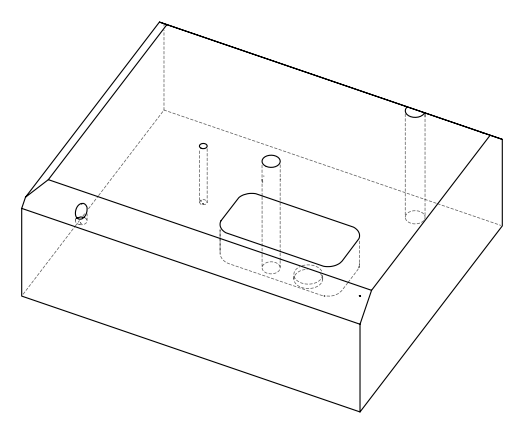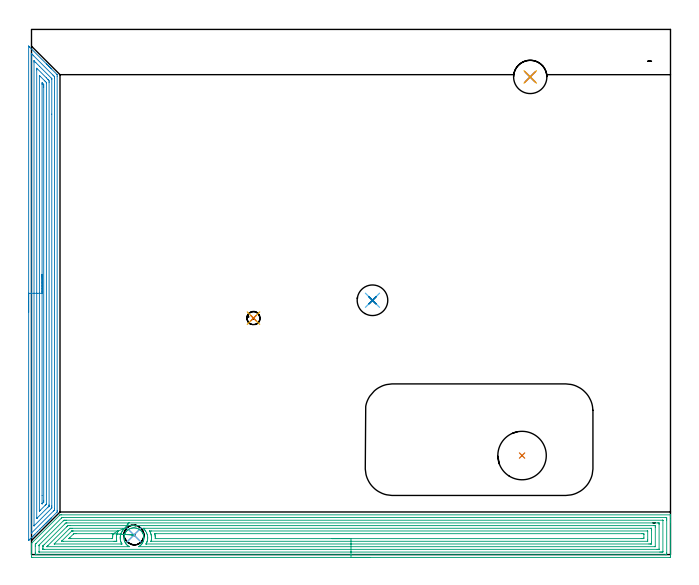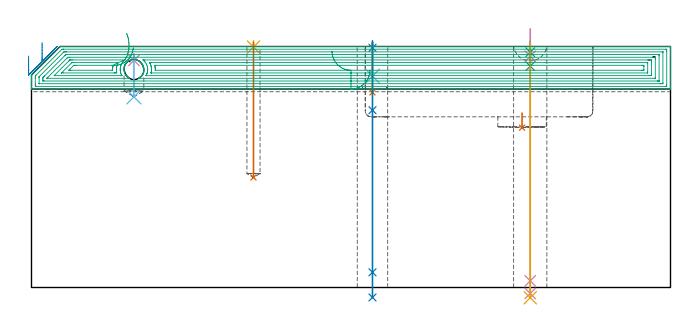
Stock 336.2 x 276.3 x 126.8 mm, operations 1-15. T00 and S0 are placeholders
(PLAN: 17 operations, 11 tool changes, 66.3 min)
(1 INDEXABLE_INSERT_DRILL_BLIND_HOLE_FROM_SOLID | STEP1POCKET | NXT0302_022 | 0.04 min | 21638 mm3)
(2 SPOT_DRILL | STEP1HOLE | NXT0321_9005460120000 | 0.03 min | 4 mm3)
(3 SPOT_DRILL_1 | STEP1HOLE_1 | NXT0321_9005460120000 | 0.05 min | 183 mm3)
(4 SPOT_DRILL_2 | STEP1POCKET_1 | NXT0321_9005460120000 | 0.03 min | 668 mm3)
(5 SPOT_DRILL_3 | STEP1POCKET_2 | NXT0321_9005460120000 | 0.03 min | 1 mm3)
(6 DRILL_BLIND_HOLE_INTO_CENTER | STEP1HOLE | UGT0301_217 | 0.07 min | 1141 mm3)
(7 DRILL_TO_ENLARGE_BLIND_HOLE | STEP1HOLE | NXT0301_111 | 0.11 min | 3441 mm3)
(8 GUN_DRILL_THROUGH_HOLE | STEP1HOLE | UGT0307_013 | 0.73 min | 20924 mm3)
(9 DRILL_BLIND_HOLE_INTO_CENTER_1 | STEP1HOLE_1 | UGT0301_464 | 0.05 min | 252 mm3)
(10 GUN_DRILL_THROUGH_HOLE_1 | STEP1HOLE_1 | UGT0307_003 | 0.64 min | 4514 mm3)
(11 SPADE_DRILL_TO_ENLARGE_THROUGH_HOLE | STEP1HOLE_1 | UGT0306_008 | 0.54 min | 25513 mm3)
(12 DRILL_BLIND_HOLE_INTO_CENTER_2 | STEP1POCKET_1 | UGT0301_217 | 0.09 min | 1550 mm3)
(13 DRILL_BLIND_HOLE_INTO_CENTER_3 | STEP1POCKET_2 | UGT0301_464 | 0.29 min | 2508 mm3)
(14 AREA_MILL | FG_CHAMFER_SURFACE | UGT0205_001 | 12 min | 30476 mm3)
(15 AREA_MILL_1 | FG_CHAMFER_SURFACE_1 | UGT0205_001 | 21.69 min | 81462 mm3)
(16 AREA_MILL_2 | FG_CHAMFER_SURFACE_2 | UGT0205_001 | 24.05 min | 93156 mm3)
(17 MILL_RECTANGULAR_POCKET | POCKET_RECTANGULAR_STRAIGHT | NXT0201_007 | Follow Part, ap 6.25, ae 75% | 5.82 min | 233993 mm3)
(TOOL NXT0302_022 | Index. Insert Drill 25.5mm [880-D2550L25-03] | D25.5 PA176 FL77 Z2)
(TOOL NXT0321_9005460120000 | NC Spot Drill, 142deg, 12mm, Carbide, Uncoated | D12 PA142 FL30 Z2)
(TOOL UGT0301_217 | Twist Drill 10.4 mm | D10.4 PA118 FL82 Z2)
(TOOL NXT0301_111 | Carbide Drill 16.1mm [860.1-1610-050A1-PM 4234] | D16.1 PA147 FL73 Z2)
(TOOL UGT0307_013 | Gun Drill 16 mm | D16 PA130 FL24 Z1)
(TOOL UGT0301_464 | Carbide Drill 6.9 mm | D6.9 PA118 FL69 Z2)
(TOOL UGT0307_003 | Gun Drill 7 mm | D7 PA130 FL24 Z1)
(TOOL UGT0306_008 | Spade Drill 17.5mm | D17.5 PA132 FL10 Z2)
(TOOL UGT0205_001 | Chamfer Mill 20 x 3 x 45 deg. | D20 FL50 Z2)
(TOOL NXT0201_007 | ENDMILL 25mm [R216.25-25050GCK54P 1620] | D25 R3 FL54 Z5)
(OP 1 INDEXABLE_INSERT_DRILL_BLIND_HOLE_FROM_SOLID)
G17 G21 G94 G90
T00 M6
G54
G17 G0 G90 X258.1 Y52.1 S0 M3
G43 Z136.8 H1
G94 G81 G98 Z84.1 F250. R91.8
G80
M5
M2
(OP 2 SPOT_DRILL)
G17 G21 G94 G90
T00 M6
G54
G17 G0 G90 X179.4 Y133.8 S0 M3
G43 Z136.8 H0
G94 G81 G98 Z126.111 F250. R129.8
G80
M5
M2
(OP 3 SPOT_DRILL_1)
G17 G21 G94 G90
T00 M6
G54
G17 G0 G90 X262.4 Y251.3 S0 M3
G43 Z136.8 H0
G94 G81 G98 Z123.8 F250. R129.8
G80
M5
M2
(OP 4 SPOT_DRILL_2)
G17 G21 G94 G90
T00 M6
G54
G17 G0 G90 X53.9 Y10.3 S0 M3
G43 Z136.8 H0
G94 G81 G98 Z119.498 F250. R122.95
G80
M5
M2
(OP 5 SPOT_DRILL_3)
G17 G21 G94 G90
T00 M6
G54
G17 G0 G90 X116.8 Y124.4 S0 M3
G43 Z136.8 H0
G94 G81 G98 Z126.503 F250. R129.8
G80
M5
M2
(OP 6 DRILL_BLIND_HOLE_INTO_CENTER)
G17 G21 G94 G90
T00 M6
G54
G17 G0 G90 X179.4 Y133.8 S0 M3
G43 Z136.8 H0
G94 G81 G98 Z111.2 F250. R128.8
G80
M5
M2
(OP 7 DRILL_TO_ENLARGE_BLIND_HOLE)
G17 G21 G94 G90
T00 M6
G54
G17 G0 G90 X179.4 Y133.8 S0 M3
G43 Z136.8 H1
G94 G81 G98 Z102.65 F250. R128.8
G80
M5
M2
(OP 8 GUN_DRILL_THROUGH_HOLE)
G17 G21 G94 G90
T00 M6
G54
G17 G0 G90 X179.4 Y133.8 M8
G43 Z136.8 H0
Z129.02
S716 M3
G94 G1 Z93.289 F125. M26
G4 X.084
Z8. F250.
G4 X.084
Z-5.23 F125.
G4 X.084
M5
M9
G0 Z129.02
Z136.8
M2
(OP 9 DRILL_BLIND_HOLE_INTO_CENTER_1)
G17 G21 G94 G90
T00 M6
G54
G17 G0 G90 X262.4 Y251.3 S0 M3
G43 Z136.8 H0
G94 G81 G98 Z116.45 F250. R128.8
G80
M5
M2
(OP 10 GUN_DRILL_THROUGH_HOLE_1)
G17 G21 G94 G90
T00 M6
G54
G17 G0 G90 X262.4 Y251.3 M8
G43 Z136.8 H0
Z136.093
S716 M3
G94 G1 Z121.668 F125. M26
G4 X.084
Z3.5 F250.
G4 X.084
Z-3.132 F125.
G4 X.084
M5
M9
G0 Z136.093
Z136.8
M2
(OP 11 SPADE_DRILL_TO_ENLARGE_THROUGH_HOLE)
G17 G21 G94 G90
T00 M6
G54
G17 G0 G90 X262.4 Y251.3 S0 M3
G43 Z136.8 H0
G94 G73 G98 Z-5.396 F250. Q16.524 R128.8
G80
M5
M2
(OP 12 DRILL_BLIND_HOLE_INTO_CENTER_2)
G17 G21 G94 G90
T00 M6
G54
G17 G0 G90 X53.9 Y10.3 S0 M3
G43 Z136.8 H0
G94 G81 G98 Z100.3 F250. R121.95
G80
M5
M2
(OP 13 DRILL_BLIND_HOLE_INTO_CENTER_3)
G17 G21 G94 G90
T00 M6
G54
G17 G0 G90 X116.8 Y124.4 S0 M3
G43 Z136.8 H0
G94 G81 G98 Z57.9 F250. R128.8
G80
M5
M2
(OP 14 AREA_MILL)
G17 G21 G94 G90
T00 M6
G54
G17 G0 G90 X-1.5 Y127.45 S1061 M3
G43 Z136.8 H0
Z121.8
G94 G1 Y127.488 Z120.928 F250.
Y127.602 Z120.063
Y127.791 Z119.212
Y128.053 Z118.38
Y128.387 Z117.574
Y128.79 Z116.8
Y129.259 Z116.064
Y129.79 Z115.372
Y130.379 Z114.729
Y131.022 Z114.14
Y131.714 Z113.608
Y132.45 Z113.14
Y133.224 Z112.737
Y134.03 Z112.403
Y134.862 Z112.141
Y135.714 Z111.952
Y136.579 Z111.838
Y137.45 Z111.8
X-1.499 Y267.487 Z111.801
X-1.498 Y267.491
X-1.496 Y267.494 Z111.804
X-1.476 Y267.476 Z111.824
X-1.051 Y267.052 Z112.246
X7.832 Y258.168 Z121.132
X8.203 Y257.799 Z121.5
X8.681 Y257.319 Z121.981
X8.929 Y257.072 Z122.227
X9.085 Y256.918 Z122.38
X9.236 Y256.765 Z122.533
X9.376 Y256.625 Z122.674
X9.525 Y256.477 Z122.821
X9.671 Y256.33 Z122.969
X9.822 Y256.179 Z123.12
X9.966 Y256.036 Z123.262
X10.106 Y255.895 Z123.404
X10.268 Y255.733 Z123.566
X10.407 Y255.596 Z123.702
X13.393 Y252.608 Z126.691
X13.492 Y252.504 Z126.789
X13.494 Y252.497 Z126.791
X13.5 Y251.716 Z126.8
Y23.185
X13.494 Y22.403 Z126.792
X13.492 Y22.391 Z126.789
X10.541 Y19.44 Z123.838
X10.407 Y19.305 Z123.702
X10.269 Y19.168 Z123.567
X10.106 Y19.005 Z123.403
X9.966 Y18.864 Z123.262
X9.822 Y18.721 Z123.12
X9.671 Y18.569 Z122.968
X9.525 Y18.423 Z122.821
X9.376 Y18.275 Z122.674
X9.235 Y18.134 Z122.533
X9.085 Y17.982 Z122.38
X8.93 Y17.829 Z122.228
X8.8 Y17.699 Z122.098
X8.644 Y17.541 Z121.939
X8.483 Y17.382 Z121.781
X8.365 Y17.264 Z121.663
X8.203 Y17.101 Z121.498
X8.037 Y16.936 Z121.335
X7.763 Y16.662 Z121.061
X7.591 Y16.49 Z120.888
X7.043 Y15.943 Z120.343
X6.699 Y15.597 Z119.995
X6.115 Y15.014 Z119.414
X5.412 Y14.312 Z118.712
X4.466 Y13.365 Z117.765
X3.127 Y12.026 Z116.426
X1.788 Y10.687 Z115.086
X1.341 Y10.241 Z114.64
X0.896 Y9.794 Z114.193
X0.36 Y9.26 Z113.659
X0.125 Y9.023 Z113.421
X0.003 Y8.902 Z113.3
X-0.499 Y8.401 Z112.8
X-0.757 Y8.141 Z112.539
X-0.89 Y8.009 Z112.407
X-1.338 Y7.563 Z111.962
X-1.491 Y7.417 Z111.808
X-1.499 Y7.413 Z111.8
X-1.5 Y137.45
X-0.086 Z113.214
X-0.085 Y263.236 Z113.215
X-0.084 Y263.321 Z113.216
X-0.079 Y263.596 Z113.221
X0.01 Y263.529 Z113.31
X0.227 Y263.321 Z113.527
X0.712 Y262.838 Z114.012
X1.123 Y262.428 Z114.423
X11.288 Y252.263 Z124.588
X11.833 Y251.716 Z125.133
X12.017 Y251.524 Z125.317
X12.079 Y251.458 Z125.379
X12.081 Y251.412 Z125.381
X12.084 Y251.311 Z125.384
X12.086 Y250.907 Z125.386
Y250.823
Y24.078
X12.082 Y23.674 Z125.382
X12.079 Y23.473 Z125.379
X12.072 Y23.433 Z125.372
X12.049 Y23.405 Z125.349
X12.002 Y23.354 Z125.302
X11.835 Y23.185 Z125.135
X11.56 Y22.909 Z124.86
X0.029 Y11.379 Z113.329
X-0.056 Y11.297 Z113.244
X-0.072 Y11.285 Z113.228
X-0.079 Y11.282 Z113.221
X-0.081 Y11.314 Z113.219
X-0.085 Y11.495 Z113.215
X-0.086 Y137.45 Z113.214
X1.328 Z114.628
X1.329 Y259.125 Z114.629
X1.333 Y259.75 Z114.633
Y259.751
X1.346 Y259.75 Z114.646
X1.593 Y259.506 Z114.893
X2.244 Y258.857 Z115.544
X4.252 Y256.849 Z117.552
X10.407 Y250.694 Z123.707
X10.594 Y250.502 Z123.894
X10.64 Y250.453 Z123.94
X10.66 Y250.429 Z123.96
X10.665 Y250.377 Z123.965
X10.668 Y250.199 Z123.968
X10.671 Y249.93 Z123.971
X10.672 Y231.741 Z123.972
X10.671 Y25.595 Z123.971
X10.668 Y24.97 Z123.968
X10.665 Y24.709 Z123.965
X10.652 Y24.464 Z123.952
X10.407 Y24.208 Z123.707
X10.343 Y24.142 Z123.643
X1.351 Y15.151 Z114.651
X1.342 Y15.146 Z114.642
X1.336 Y15.147 Z114.636
X1.333 Y15.151 Z114.633
X1.331 Y15.167 Z114.631
X1.329 Y15.418 Z114.629
X1.328 Y137.45 Z114.628
X2.743 Z116.043
Y255.014
X2.745 Y255.286 Z116.045
X2.75 Y255.901 Z116.05
X7.829 Y250.823 Z121.129
X8.644 Y250.005 Z121.944
X8.715 Y249.93 Z122.015
X9.25 Y249.316 Z122.55
X9.253 Y249.037 Z122.553
X9.257 Y248.417 Z122.557
Y26.135
X9.256 Y25.863 Z122.556
X9.252 Y25.553 Z122.552
X9.25 Y25.518 Z122.55
X9.233 Y25.494 Z122.533
X9.194 Y25.448 Z122.494
X9.125 Y25.376 Z122.425
X8.722 Y24.97 Z122.022
X2.854 Y19.103 Z116.154
X2.77 Y19.021 Z116.07
X2.752 Y19.006 Z116.052
X2.748 Z116.048
X2.747 Y19.011 Z116.047
X2.744 Y19.064 Z116.044
X2.743 Y19.123 Z116.043
Y19.343
Y137.45
X4.157 Z117.457
Y251.797
X4.159 Y251.879 Z117.459
X4.164 Y252.024 Z117.464
X4.237 Y251.955 Z117.537
X4.484 Y251.716 Z117.784
X6.881 Y249.321 Z120.181
X7.164 Y249.037 Z120.464
X7.763 Y248.431 Z121.063
X7.829 Y248.361 Z121.129
X7.837 Y248.226 Z121.137
X7.841 Y248.145 Z121.141
X7.842 Y248.064 Z121.142
X7.843 Y26.756 Z121.143
X7.842 Y26.675 Z121.142
X7.838 Y26.593 Z121.138
X7.835 Y26.545 Z121.135
X7.818 Y26.524 Z121.118
X7.763 Y26.464 Z121.063
X7.465 Y26.164 Z120.765
X7.165 Y25.863 Z120.465
X4.487 Y23.185 Z117.787
X4.361 Y23.06 Z117.661
X4.237 Y22.938 Z117.537
X4.194 Y22.899 Z117.494
X4.169 Y22.878 Z117.469
X4.164 Y22.941 Z117.464
X4.159 Y23.103 Z117.459
X4.157 Y23.185 Z117.457
Y137.45
X5.571 Z118.871
Y247.252
X5.572 Y247.685 Z118.872
X5.577 Y248.145 Z118.877
X5.578 Y248.161 Z118.878
X5.602 Y248.145 Z118.902
X6. Y247.75 Z119.3
X6.246 Y247.499 Z119.546
X6.37 Y247.371 Z119.67
X6.422 Y247.309 Z119.722
X6.423 Y247.252 Z119.723
X6.427 Y246.819 Z119.727
X6.429 Y246.359 Z119.729
Y245.925
Y28.541
X6.427 Y28.108 Z119.727
X6.423 Y27.648 Z119.723
X6.422 Y27.598 Z119.722
X6.395 Y27.554 Z119.695
X6.33 Y27.484 Z119.63
X6.248 Y27.398 Z119.548
X5.608 Y26.756 Z118.908
X5.595 Y26.744 Z118.895
X5.587 Y26.74 Z118.887
X5.579 Y26.738 Z118.879
X5.576 Y26.743 Z118.876
X5.574 Y26.756 Z118.874
X5.572 Y26.791 Z118.872
X5.571 Y31.08 Z118.871
Y137.45
Y138.322 Z118.909
Y139.187 Z119.023
Y140.038 Z119.212
Y140.87 Z119.474
Y141.676 Z119.808
Y142.45 Z120.211
Y143.186 Z120.68
Y143.878 Z121.211
Y144.521 Z121.8
Y145.111 Z122.443
Y145.642 Z123.135
Y146.11 Z123.871
Y146.513 Z124.645
Y146.847 Z125.451
Y147.109 Z126.283
Y147.298 Z127.135
Y147.412 Z127.999
Y147.45 Z128.871
G0 Z136.8
M5
M2
(OP 15 AREA_MILL_1)
G17 G21 G94 G90
T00 M6
G54
G17 G0 G90 X178.1 Y-1.5 S1061 M3
G43 Z136.8 H0
Z114.4
G94 G1 X178.062 Z113.528 F250.
X177.948 Z112.664
X177.759 Z111.812
X177.497 Z110.98
X177.163 Z110.174
X176.76 Z109.4
X176.291 Z108.664
X175.76 Z107.972
X175.171 Z107.329
X174.528 Z106.74
X173.836 Z106.209
X173.1 Z105.74
X172.326 Z105.337
X171.52 Z105.003
X170.688 Z104.741
X169.836 Z104.552
X168.972 Z104.438
X168.1 Z104.4
X0.617
X0.076 Y-1.494 Z104.403
X0.008 Y-1.492 Z104.406
X0. Y-0.956 Z104.94
Y2.596 Z108.49
Y3.146 Z109.043
Y3.484 Z109.38
Y4.034 Z109.93
Y4.372 Z110.267
Y5.047 Z110.947
Y5.704 Z111.603
X0.001 Y5.812 Z111.711
X0.01 Y5.9 Z111.796
X0.092 Y5.993 Z111.892
X14.908 Y20.808 Z126.708
X14.994 Y20.894 Z126.792
X15.802 Y20.9 Z126.8
X336.03
X336.19 Y20.897 Z126.788
X336.193 Y20.864 Z126.755
X336.2 Y20.486 Z126.386
Y20.144 Z126.044
Y19.468 Z125.363
Y18.243 Z124.139
Y17.692 Z123.587
Y17.079 Z122.975
Y-0.681 Z105.216
X336.198 Y-0.956 Z104.941
X336.192 Y-1.492 Z104.406
X336.124 Y-1.494 Z104.403
X335.583 Y-1.5 Z104.4
X168.1
Y-0.086 Z105.814
X2.403 Y-0.085 Z105.815
X2.01 Y-0.068 Z105.832
X2.002 Y0.33 Z106.23
X2. Y0.82 Z106.72
Y1.22 Z107.12
Y4.372 Z110.272
X2.001 Y4.772 Z110.672
X2.01 Y5.26 Z111.16
X2.016 Y5.455 Z111.355
X2.109 Y5.553 Z111.453
X2.403 Y5.853 Z111.753
X15.802 Y19.252 Z125.152
X15.912 Y19.358 Z125.258
X16.03 Y19.468 Z125.368
X16.678 Y19.485 Z125.385
X16.695 Y19.486 Z125.386
X333.797 Y19.485 Z125.385
X334.19 Y19.468 Z125.368
X334.198 Y19.07 Z124.97
X334.2 Y18.58 Z124.48
Y18.18 Z124.08
Y0.82 Z106.72
X334.198 Y0.421 Z106.321
X334.19 Y-0.068 Z105.832
X333.814 Y-0.085 Z105.815
X333.797
X168.1 Y-0.086 Z105.814
Y1.329 Z107.229
X4.19
X4.062 Y1.33 Z107.23
X4.018 Y1.333 Z107.233
X4.012 Y1.334 Z107.234
X4.008 Y1.349 Z107.249
X4.004 Y1.394 Z107.294
X4.001 Y1.519 Z107.419
X4. Y4.56 Z110.46
X4.002 Y4.749 Z110.649
X4.005 Y4.874 Z110.774
X4.01 Y4.973 Z110.873
X4.034 Y5.023 Z110.923
X4.19 Y5.19 Z111.09
X4.224 Y5.225 Z111.125
X16.691 Y17.692 Z123.592
X16.999 Y17.988 Z123.888
X17.084 Y18.065 Z123.965
X17.211 Y18.067 Z123.967
X17.588 Y18.07 Z123.97
X18.1 Y18.071 Z123.971
X18.481 Y18.072 Z123.972
X332.01 Y18.071 Z123.971
X332.137 Y18.07 Z123.97
X332.182 Y18.067 Z123.967
X332.188 Y18.066 Z123.966
X332.192 Y18.051 Z123.951
X332.196 Y18.006 Z123.906
X332.199 Y17.881 Z123.781
Y1.708 Z107.608
X332.197 Y1.522 Z107.422
X332.19 Y1.338 Z107.238
X332.01 Y1.335 Z107.235
X331.497 Y1.33 Z107.23
X331.117 Y1.329 Z107.229
X330.605
X168.1
Y2.743 Z108.643
X6.721
X6.088 Y2.748 Z108.648
X6.02 Y2.75 Z108.65
X6.01 Y2.836 Z108.736
X6.006 Y3.044 Z108.944
X6. Y3.46 Z109.36
Y4.348 Z110.248
X6.001 Y4.372 Z110.272
X6.006 Y4.48 Z110.38
X6.01 Y4.532 Z110.432
X6.038 Y4.577 Z110.477
X6.173 Y4.718 Z110.618
X6.344 Y4.894 Z110.794
X6.708 Y5.26 Z111.16
X6.788 Y5.34 Z111.24
X17.588 Y16.139 Z122.039
X17.926 Y16.469 Z122.369
X18.114 Y16.65 Z122.55
X18.481 Y16.655 Z122.555
X18.63 Y16.656 Z122.556
X329.479 Y16.657 Z122.557
X330.112 Y16.652 Z122.552
X330.18 Y16.651 Z122.551
X330.19 Y16.564 Z122.464
X330.194 Y16.356 Z122.256
X330.2 Y15.94 Z121.84
X330.199 Y2.836 Z108.736
X330.197 Y2.782 Z108.682
X330.193 Y2.756 Z108.656
X330.189 Y2.75 Z108.65
X330.181 Y2.747 Z108.647
X330.074 Y2.744 Z108.644
X329.331 Y2.743 Z108.643
X329.183
X168.1
Y4.157 Z110.057
X56.345 Y4.158 Z110.058
X56.382 Y4.183 Z110.082
X56.625 Y4.323 Z110.222
X56.953 Y4.536 Z110.436
X57.247 Y4.766 Z110.666
X57.524 Y5.011 Z110.911
X57.846 Y5.343 Z111.243
X58.063 Y5.614 Z111.514
X58.262 Y5.895 Z111.795
X58.518 Y6.324 Z112.224
X58.743 Y6.779 Z112.679
X58.895 Y7.217 Z113.117
X59.014 Y7.663 Z113.563
X59.092 Y8.104 Z114.004
X59.133 Y8.547 Z114.447
X59.136 Y8.99 Z114.89
X59.102 Y9.432 Z115.332
X59.027 Y9.876 Z115.776
X58.915 Y10.316 Z116.216
X58.738 Y10.831 Z116.731
X58.655 Y11.017 Z116.917
X58.562 Y11.2 Z117.1
X58.294 Y11.65 Z117.55
X57.989 Y12.084 Z117.984
X57.846 Y12.258 Z118.158
X57.478 Y12.625 Z118.525
X57.086 Y12.968 Z118.868
X56.953 Y13.066 Z118.966
X56.515 Y13.341 Z119.241
X56.06 Y13.576 Z119.476
X55.695 Y13.725 Z119.625
X55.323 Y13.853 Z119.753
X55.167 Y13.89 Z119.79
X54.723 Y13.974 Z119.874
X54.275 Y14.025 Z119.925
X53.828 Y14.038 Z119.938
X53.382 Y14.013 Z119.913
X52.934 Y13.949 Z119.849
X52.475 Y13.853 Z119.753
X52.032 Y13.694 Z119.594
X51.596 Y13.507 Z119.407
X51.145 Y13.255 Z119.155
X50.71 Y12.968 Z118.868
X50.464 Y12.762 Z118.662
X50.234 Y12.552 Z118.452
X50.017 Y12.327 Z118.227
X49.811 Y12.092 Z117.992
X49.506 Y11.65 Z117.55
X49.243 Y11.2 Z117.1
X49.068 Y10.829 Z116.729
X48.918 Y10.451 Z116.351
X48.879 Y10.316 Z116.216
X48.773 Y9.876 Z115.776
X48.699 Y9.432 Z115.332
X48.665 Y8.99 Z114.89
X48.667 Y8.547 Z114.447
X48.708 Y8.104 Z114.004
X48.783 Y7.663 Z113.563
X48.844 Y7.405 Z113.305
X48.918 Y7.15 Z113.05
X49.057 Y6.779 Z112.679
X49.279 Y6.329 Z112.229
X49.535 Y5.895 Z111.795
X49.668 Y5.7 Z111.6
X49.811 Y5.509 Z111.409
X50.035 Y5.255 Z111.155
X50.272 Y5.011 Z110.911
X50.482 Y4.82 Z110.72
X50.704 Y4.641 Z110.541
X51.101 Y4.373 Z110.271
X51.124 Y4.359 Z110.258
X51.459 Y4.158 Z110.056
X51.409 Y4.157 Z110.057
X8.295
X8.18 Y4.159 Z110.059
X8.104 Y4.162 Z110.062
X8.075 Y4.163 Z110.063
X8.087 Y4.177 Z110.077
X8.273 Y4.372 Z110.272
X8.462 Y4.564 Z110.464
X8.656 Y4.758 Z110.658
X18.481 Y14.583 Z120.483
X18.707 Y14.804 Z120.704
X18.938 Y15.028 Z120.928
X19.165 Y15.237 Z121.137
X20.268 Y15.243 Z121.143
X327.544 Y15.242 Z121.142
X327.76 Y15.241 Z121.141
X328.183 Y15.236 Z121.136
X328.19 Y15.028 Z120.928
X328.199 Y14.377 Z120.277
Y4.372 Z110.272
X328.197 Y4.209 Z110.109
X328.194 Y4.169 Z110.069
X328.191 Y4.165 Z110.065
X328.172 Y4.162 Z110.062
X328.121 Y4.159 Z110.059
X327.976 Y4.157 Z110.057
X327.76
X168.1
Y5.571 Z111.471
X60.464 Y5.572 Z111.472
X60.309 Y5.573 Z111.473
X60.273 Y5.575 Z111.475
X60.261 Y5.577 Z111.477
X60.264 Y5.595 Z111.495
X60.464 Y5.976 Z111.876
X60.52 Y6.092 Z111.992
X60.546 Y6.148 Z112.048
X60.687 Y6.478 Z112.378
X60.774 Y6.727 Z112.627
X60.872 Y7.036 Z112.936
X60.973 Y7.417 Z113.317
X61.066 Y7.924 Z113.824
X61.097 Y8.183 Z114.083
X61.121 Y8.481 Z114.381
X61.125 Y8.812 Z114.712
Y9.043 Z114.943
X61.061 Y9.7 Z115.6
X61.001 Y10.054 Z115.954
X60.867 Y10.588 Z116.488
X60.608 Y11.333 Z117.233
X60.541 Y11.476 Z117.376
X60.464 Y11.631 Z117.531
X60.015 Y12.364 Z118.264
X59.83 Y12.627 Z118.527
X59.571 Y12.961 Z118.861
X59.289 Y13.252 Z119.152
X59.047 Y13.491 Z119.391
X58.677 Y13.826 Z119.726
Y13.828 Z119.728
X58.991 Y13.829 Z119.729
X59.571
X325.758 Y13.828 Z119.728
X326.073 Y13.827 Z119.727
X326.146 Y13.825 Z119.725
X326.179 Y13.822 Z119.722
X326.19 Y13.81 Z119.71
X326.196 Y13.704 Z119.604
X326.199 Y13.252 Z119.152
X326.2 Y12.813 Z118.713
Y6.596 Z112.496
X326.198 Y6.148 Z112.048
X326.193 Y5.715 Z111.615
X326.183 Y5.578 Z111.478
X326.048 Y5.576 Z111.476
X325.758 Y5.573 Z111.473
X325.444 Y5.572 Z111.472
X324.864 Y5.571 Z111.471
X168.1
Y6.985 Z112.885
X63.093 Y6.986 Z112.886
X62.991 Y6.989 Z112.889
X62.926 Y6.992 Z112.892
X62.915 Y6.996 Z112.896
X62.914 Y7.003 Z112.903
X62.918 Y7.036 Z112.936
X62.955 Y7.223 Z113.123
X63.077 Y7.924 Z113.824
X63.085 Y7.982 Z113.882
X63.115 Y8.377 Z114.277
X63.134 Y8.812 Z114.712
Y8.822 Z114.722
X63.107 Y9.269 Z115.169
X63.072 Y9.7 Z115.6
X63.065 Y9.779 Z115.679
X62.988 Y10.215 Z116.115
X62.899 Y10.588 Z116.488
X62.816 Y10.914 Z116.814
X62.614 Y11.476 Z117.376
X62.514 Y11.746 Z117.646
X62.409 Y11.974 Z117.874
X62.25 Y12.28 Z118.18
X62.203 Y12.364 Z118.264
X62.185 Y12.4 Z118.3
X62.183 Y12.41 Z118.31
X62.185 Y12.411 Z118.311
X62.201 Y12.413 Z118.313
X62.25 Y12.414 Z118.314
X63.093 Y12.415 Z118.315
X323.971
X324.184 Y12.408 Z118.308
X324.19 Y12.395 Z118.295
X324.193 Y12.364 Z118.264
X324.199 Y12.138 Z118.038
X324.2 Y7.697 Z113.597
X324.196 Y7.036 Z112.936
X324.194 Y7.008 Z112.908
X324.191 Y6.998 Z112.898
X324.172 Y6.992 Z112.892
X324.073 Y6.987 Z112.887
X324.022 Y6.986 Z112.886
X168.1 Y6.985 Z112.885
Y8.4 Z114.3
X65.345
X65.182 Y8.402 Z114.302
X65.148 Y8.404 Z114.304
X65.139 Y8.406 Z114.306
X65.135 Y8.417 Z114.317
X65.131 Y8.457 Z114.357
X65.129 Y8.614 Z114.514
X65.124 Y8.812 Z114.712
X65.09 Y9.541 Z115.441
X65.072 Y9.7 Z115.6
X65.02 Y10.094 Z115.994
X64.939 Y10.579 Z116.479
X64.875 Y10.851 Z116.751
X64.86 Y10.921 Z116.821
X64.847 Y10.992 Z116.892
X64.868 Y10.994 Z116.894
X64.93 Y10.996 Z116.896
X65.409 Y11. Z116.9
X320.877
X321.291
X321.773 Y10.997 Z116.897
X322.185 Y10.993 Z116.893
X322.199 Y10.588 Z116.488
X322.2 Y10.573 Z116.473
Y8.797 Z114.697
X322.185 Y8.407 Z114.307
X321.704 Y8.402 Z114.302
X321.291 Y8.401 Z114.301
X320.813 Y8.4 Z114.3
X168.1
X167.228 Z114.338
X166.363 Z114.451
X165.512 Z114.64
X164.68 Z114.903
X163.874 Z115.236
X163.1 Z115.639
X162.364 Z116.108
X161.672 Z116.639
X161.029 Z117.228
X160.44 Z117.872
X159.908 Z118.564
X159.44 Z119.3
X159.037 Z120.073
X158.703 Z120.879
X158.441 Z121.711
X158.252 Z122.563
X158.138 Z123.428
X158.1 Z124.3
G0 Z136.8
X49.979 Y15.029
Z133.787
G1 X50.284 Y15.448 Z133.085
X50.552 Y15.816 Z132.341
X50.781 Y16.13 Z131.56
X50.969 Y16.388 Z130.748
X51.115 Y16.588 Z129.911
X51.216 Y16.727 Z129.056
X51.274 Y16.807 Z128.189
X51.287 Y16.824 Z127.317
X51.255 Y16.781 Z126.447
X51.179 Y16.676 Z125.584
X51.058 Y16.511 Z124.736
X50.895 Y16.286 Z123.909
X50.69 Y16.004 Z123.109
X50.444 Y15.667 Z122.343
X50.16 Y15.278 Z121.616
X49.84 Y14.838 Z120.934
X49.486 Y14.352 Z120.301
X49.101 Y13.824 Z119.724
X49.094 Y13.814 Z119.714
X49.047 Y13.77 Z119.67
X48.935 Y13.671 Z119.571
X48.852 Y13.596 Z119.496
X48.501 Y13.252 Z119.152
X48.241 Y12.972 Z118.872
X47.959 Y12.624 Z118.524
X47.851 Y12.471 Z118.371
X47.782 Y12.364 Z118.264
X47.511 Y11.921 Z117.821
X47.276 Y11.476 Z117.376
X47.207 Y11.335 Z117.235
X47.065 Y11.009 Z116.909
X46.926 Y10.588 Z116.488
X46.786 Y9.978 Z115.878
X46.74 Y9.7 Z115.6
X46.687 Y9.188 Z115.088
X46.676 Y8.812 Z114.712
X46.696 Y8.291 Z114.191
X46.734 Y7.924 Z113.824
X46.863 Y7.237 Z113.137
X46.92 Y7.036 Z112.936
X47.065 Y6.585 Z112.485
X47.261 Y6.148 Z112.048
X47.44 Y5.775 Z111.675
X47.523 Y5.615 Z111.515
X47.542 Y5.576 Z111.476
X47.535 Y5.575 Z111.475
X47.5 Y5.573 Z111.473
X47.355 Y5.572 Z111.472
X47.065 Y5.571 Z111.471
X12.229 Y5.572 Z111.472
X12.087 Y5.573 Z111.473
X12. Y5.575 Z111.475
X11.949 Y5.577 Z111.477
X11.98 Y5.62 Z111.52
X12.068 Y5.717 Z111.617
X12.124 Y5.776 Z111.676
X19.6 Y13.252 Z119.152
X19.934 Y13.584 Z119.484
X20.049 Y13.695 Z119.595
X20.141 Y13.781 Z119.681
X20.2 Y13.822 Z119.722
X20.268 Y13.824 Z119.724
X20.583 Y13.827 Z119.727
X21.161 Y13.829 Z119.729
X21.474
X48.977 Y13.828 Z119.728
X49.067 Y13.827 Z119.727
X49.101 Y13.824 Z119.724
X45.612 Y12.406 Z118.306
X45.592 Y12.364 Z118.264
X45.279 Y11.725 Z117.625
X45.205 Y11.549 Z117.449
X45.178 Y11.476 Z117.376
X44.973 Y10.892 Z116.792
X44.9 Y10.588 Z116.488
X44.804 Y10.172 Z116.072
X44.734 Y9.7 Z115.6
X44.702 Y9.386 Z115.286
X44.676 Y8.812 Z114.712
X44.685 Y8.515 Z114.415
X44.729 Y7.924 Z113.824
X44.785 Y7.527 Z113.427
X44.866 Y7.036 Z112.936
X44.431 Y6.991 Z112.891
X44.386 Y6.989 Z112.889
X43.543 Y6.985 Z112.885
X43.492
X16.746
X15.851 Y6.987 Z112.887
X15.813 Y6.989 Z112.889
X15.802 Y6.992 Z112.892
X15.801 Y6.996 Z112.896
X15.802 Y7.003 Z112.903
X15.817 Y7.02 Z112.92
X15.833 Y7.036 Z112.936
X21.161 Y12.364 Z118.264
X21.219 Y12.408 Z118.308
X21.267 Y12.41 Z118.31
X21.372 Y12.412 Z118.312
X21.582 Y12.414 Z118.314
X22.004 Y12.415 Z118.315
X45.33 Y12.414 Z118.314
X45.612 Y12.406 Z118.306
X42.948 Y10.991 Z116.891
X42.94 Y10.927 Z116.827
X42.868 Y10.588 Z116.488
X42.823 Y10.365 Z116.265
X42.726 Y9.7 Z115.6
X42.713 Y9.587 Z115.487
X42.671 Y8.812 Z114.712
X42.669 Y8.743 Z114.643
X42.667 Y8.406 Z114.306
X42.65 Y8.404 Z114.304
X42.599 Y8.402 Z114.302
X42.185 Y8.4 Z114.3
X20.683
X20.268 Y8.401 Z114.301
X19.785 Y8.404 Z114.304
X19.73 Y8.406 Z114.306
X19.681 Y8.423 Z114.323
X20.163 Y8.916 Z114.816
X22.054 Y10.807 Z116.707
X22.194 Y10.939 Z116.839
X22.243 Y10.985 Z116.885
X22.295 Y10.993 Z116.893
X22.536 Y10.997 Z116.897
X22.948 Y10.999 Z116.899
X23.426 Y11. Z116.9
X42.184
X42.599 Y10.999 Z116.899
X42.806 Y10.997 Z116.897
X42.909 Y10.994 Z116.894
X42.948 Y10.991 Z116.891
X43.819 Y10.933 Z116.871
X44.687 Y10.875 Z116.927
X45.548 Y10.818 Z117.059
X46.393 Y10.761 Z117.265
X47.218 Y10.706 Z117.545
X48.015 Y10.652 Z117.895
X48.779 Y10.601 Z118.314
X49.503 Y10.553 Z118.798
X50.183 Y10.507 Z119.343
X50.812 Y10.465 Z119.945
X51.387 Y10.427 Z120.601
X51.902 Y10.392 Z121.304
X52.355 Y10.362 Z122.049
X52.741 Y10.336 Z122.831
X53.057 Y10.315 Z123.643
X53.302 Y10.299 Z124.481
X53.473 Y10.287 Z125.336
X53.568 Y10.281 Z126.203
G0 Z136.8
M5
M2
